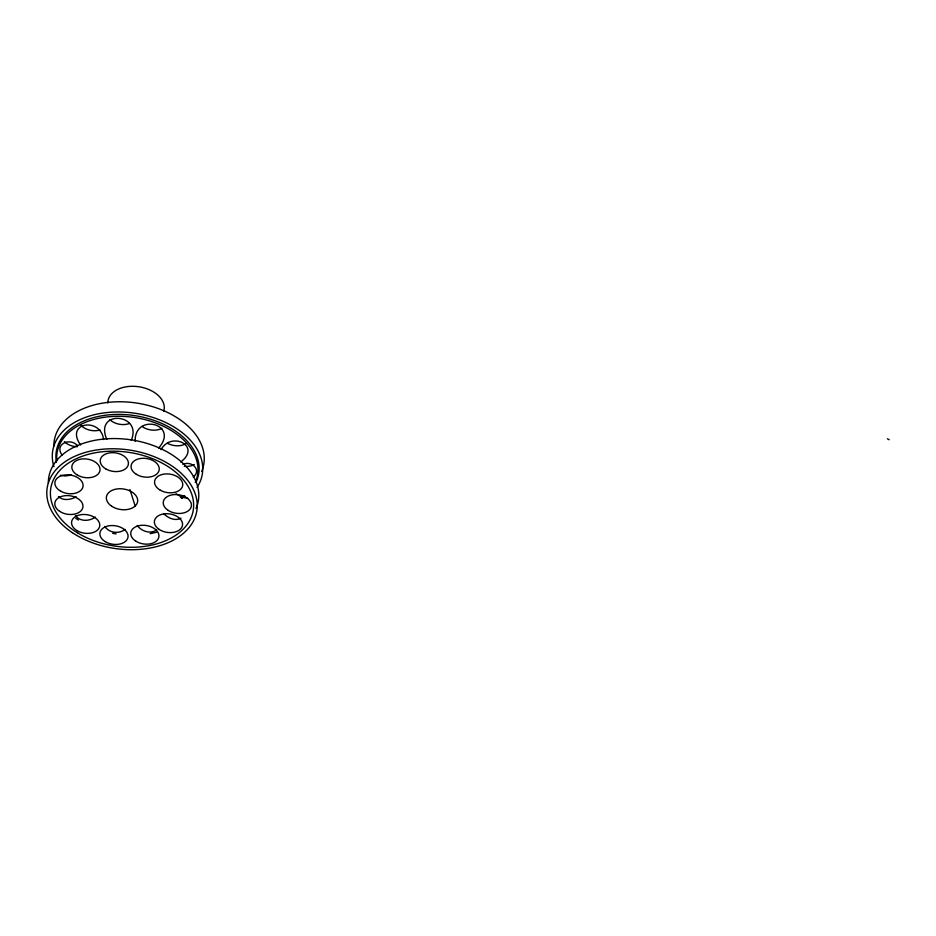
<?xml version="1.0" encoding="UTF-8"?>
<svg xmlns="http://www.w3.org/2000/svg" width="936" height="936" viewBox="0 0 936 936"><rect width="100%" height="100%" fill="white"/><g stroke="black" fill="none" stroke-linecap="round" stroke-linejoin="round"><path stroke-width="1.4" d="M131.239 440.306C143.114 413.185 93.635 409.231 106.833 439.44M161.039 449.69C171.077 430.888 201.989 445.934 180.718 462.021M193.225 477.021C202.153 470.071 191.353 460.126 182.883 464.467M158.664 448.063C179.911 423.739 134.293 412.425 135.17 441.324M125.073 529.366C119.059 534.304 109.114 532.982 104.785 526.453M156.698 529.881C150.485 534.409 141.43 531.332 137.241 525.447M95.332 517.093C89.552 521.399 79.923 521.867 75.395 515.56M183.69 495.682L180.426 497.472M180.999 518.135C175.114 521.481 167.86 517.994 163.613 513.525M76.225 496.805C70.925 499.73 63.238 501.134 58.441 496.56M71.311 475.02L65.298 476.003L60.325 475.266M187.703 498.338L181.97 497.227L176.015 493.775M887.363 438.785L889.2 439.733M77.723 445.945C70.387 436.866 53.551 444.237 62.349 455.422M80.578 444.974C64.42 422.241 100.912 416.859 103.58 439.522M129.917 489.505L135.182 506.013M53.832 446.144A75.699 49.76 8.5 0 1 138.821 403.404A75.699 49.76 8.5 0 1 201.649 471.451M53.96 466.76A75.699 49.76 8.5 0 1 134.304 413.15A75.699 49.76 8.5 0 1 197.063 487.399M56.429 462.267A72.072 47.373 8.5 0 1 134.047 415.525A72.072 47.373 8.5 0 1 195.846 482.485M184.626 496.021A72.072 47.373 8.5 0 1 182.064 497.94M48.333 482.929A75.699 49.76 8.5 0 1 133.544 440.236A75.699 49.76 8.5 0 1 196.034 508.529M156.429 532.233A71.101 46.742 8.5 0 1 150.123 533.637M116.111 533.906A71.101 46.742 8.5 0 1 112.671 533.309M78.378 520.042A71.101 46.742 8.5 0 1 75.769 518.298M56.827 460.746A71.101 46.742 8.5 0 1 134.959 417.561A71.101 46.742 8.5 0 1 195.25 482.379M184.696 495.963A71.101 46.742 8.5 0 1 181.514 498.432M186.252 443.453A14.192 9.325 8.5 0 1 167.427 443.255M194.314 464.49A14.192 9.325 8.5 0 1 184.322 466.385M77.267 446.741A14.192 9.325 8.5 0 1 64.373 441.605M100.058 429.998A14.192 9.325 8.5 0 1 80.777 424.991M129.507 423.458A14.192 9.325 8.5 0 1 109.851 419.585M161.928 428.337A14.192 9.325 8.5 0 1 141.991 426.36M107.862 402.936A28.384 18.661 8.5 0 1 138.797 386.755A28.384 18.661 8.5 0 1 163.741 411.232M72.364 532.678A75.699 49.76 8.5 0 0 195.788 515.268A75.699 49.76 8.5 0 0 97.917 449.783A75.699 49.76 8.5 0 0 72.364 532.678M77.805 533.029A72.072 47.373 8.5 0 0 192.921 511.945A72.072 47.373 8.5 0 0 95.343 452.755A72.072 47.373 8.5 0 0 77.805 533.029M160.267 490.195A14.192 9.325 8.5 0 0 182.672 485.597A14.192 9.325 8.5 0 0 163.039 474.271A14.192 9.325 8.5 0 0 160.267 490.195M168.152 510.366A14.192 9.325 8.5 0 0 191.201 506.914A14.192 9.325 8.5 0 0 172.68 494.758A14.192 9.325 8.5 0 0 168.152 510.366M136.001 541.277A14.192 9.325 8.5 0 0 158.781 537.322A14.192 9.325 8.5 0 0 139.745 525.529A14.192 9.325 8.5 0 0 136.001 541.277M105.218 541.628A14.192 9.325 8.5 0 0 127.928 537.533A14.192 9.325 8.5 0 0 108.775 525.833A14.192 9.325 8.5 0 0 105.218 541.628M59.611 511.325A14.192 9.325 8.5 0 0 82.731 508.014A14.192 9.325 8.5 0 0 64.338 495.776A14.192 9.325 8.5 0 0 59.611 511.325M60.688 491.189A14.192 9.325 8.5 0 0 83.023 486.474A14.192 9.325 8.5 0 0 63.274 475.231A14.192 9.325 8.5 0 0 60.688 491.189M76.822 474.704A14.192 9.325 8.5 0 0 99.813 471.136A14.192 9.325 8.5 0 0 81.151 459.073A14.192 9.325 8.5 0 0 76.822 474.704M105.651 468.807A14.192 9.325 8.5 0 0 128.291 464.607A14.192 9.325 8.5 0 0 109.032 452.977A14.192 9.325 8.5 0 0 105.651 468.807M159.155 529.425A14.192 9.325 8.5 0 0 182.298 526.161A14.192 9.325 8.5 0 0 163.952 513.887A14.192 9.325 8.5 0 0 159.155 529.425M76.998 530.618A14.192 9.325 8.5 0 0 99.637 526.406A14.192 9.325 8.5 0 0 80.356 514.788A14.192 9.325 8.5 0 0 76.998 530.618M136.34 474.318A14.192 9.325 8.5 0 0 159.108 470.34A14.192 9.325 8.5 0 0 140.061 458.558A14.192 9.325 8.5 0 0 136.34 474.318M111.676 506.212A15.772 10.366 8.5 0 0 137.393 502.585A15.772 10.366 8.5 0 0 117 488.943A15.772 10.366 8.5 0 0 111.676 506.212"/></g></svg>
